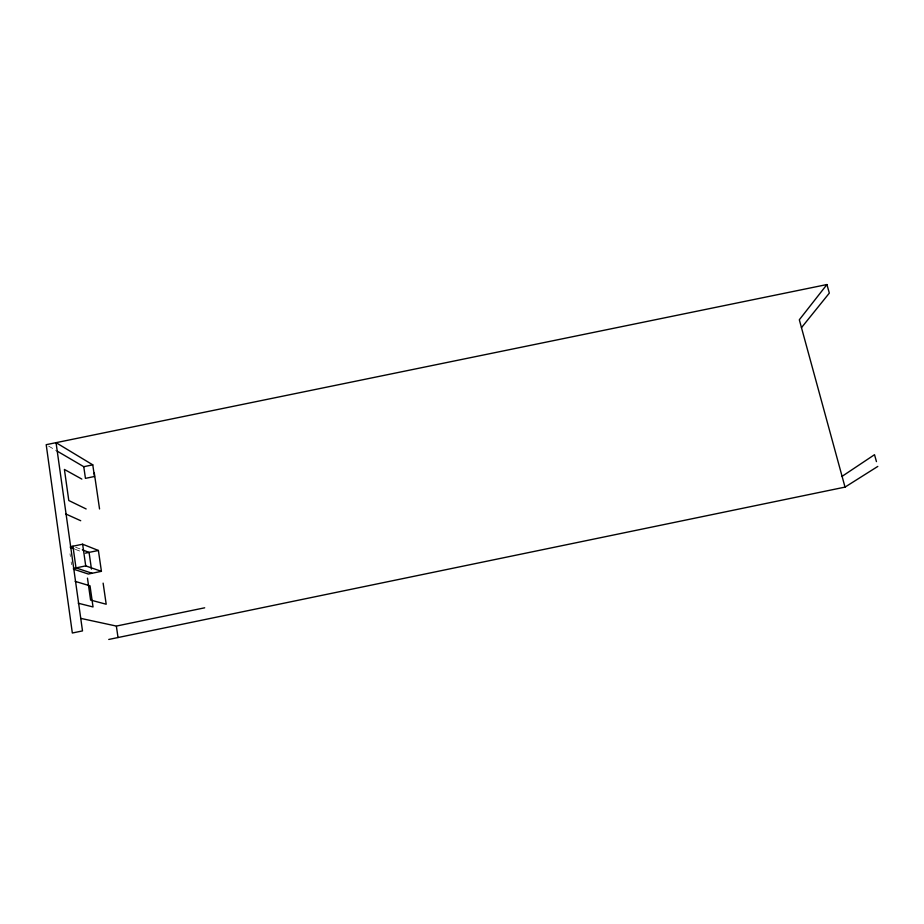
<?xml version="1.0" encoding="UTF-8"?>
<svg xmlns="http://www.w3.org/2000/svg" width="924" height="924" viewBox="0 0 924 924"><rect width="100%" height="100%" fill="white"/><g stroke="black" fill="none" stroke-linecap="round" stroke-linejoin="round"><path stroke-width="0.69" stroke-dasharray="4.62 3.46" d="M75.329 549.376L80.342 551.27M75.618 547.239L81 549.306M48.626 446.107L55.89 450.369M70.016 553.788L70.397 556.502M71.16 561.919L71.541 564.633"/><path stroke-width="1.39" d="M801.466 327.662L829.325 293.104L826.934 284.546L799.318 319.773L845.021 487.11L108.755 639.454M842.076 476.345L874.52 454.7L876.449 461.607M845.021 487.11L877.8 466.424M83.761 466.701L92.77 464.853L94.479 476.495L85.447 478.355L83.761 466.701L57.103 451.074M70.363 546.742L82.629 544.213L98.394 550.473L101.421 571.332L88.334 574.035L73.458 569.138M85.355 553.153L98.394 550.473M73.4 568.433L85.724 565.892L101.421 571.332M204.689 607.807L116.355 626.068L80.735 618.375M826.934 284.546L46.2 444.687L72.338 633.009L82.502 630.907L56.041 442.665L92.77 464.853M78.251 603.233L93.035 606.952L90.021 585.839L75.179 581.369M92.065 573.261L75.987 567.89L72.938 546.211M70.316 547.482L74.082 548.902M82.34 549.815L89.062 552.39L91.464 569.092M65.604 513.894L80.711 520.72M86.151 508.962L68.792 500.519L64.403 469.438L81.843 479.094M94.306 473.088L99.549 508.962M116.401 626.437L118.029 637.537M103.13 583.136L106.191 604.227L90.598 600.069L87.468 578.147M82.629 544.213L85.724 565.892"/></g></svg>
